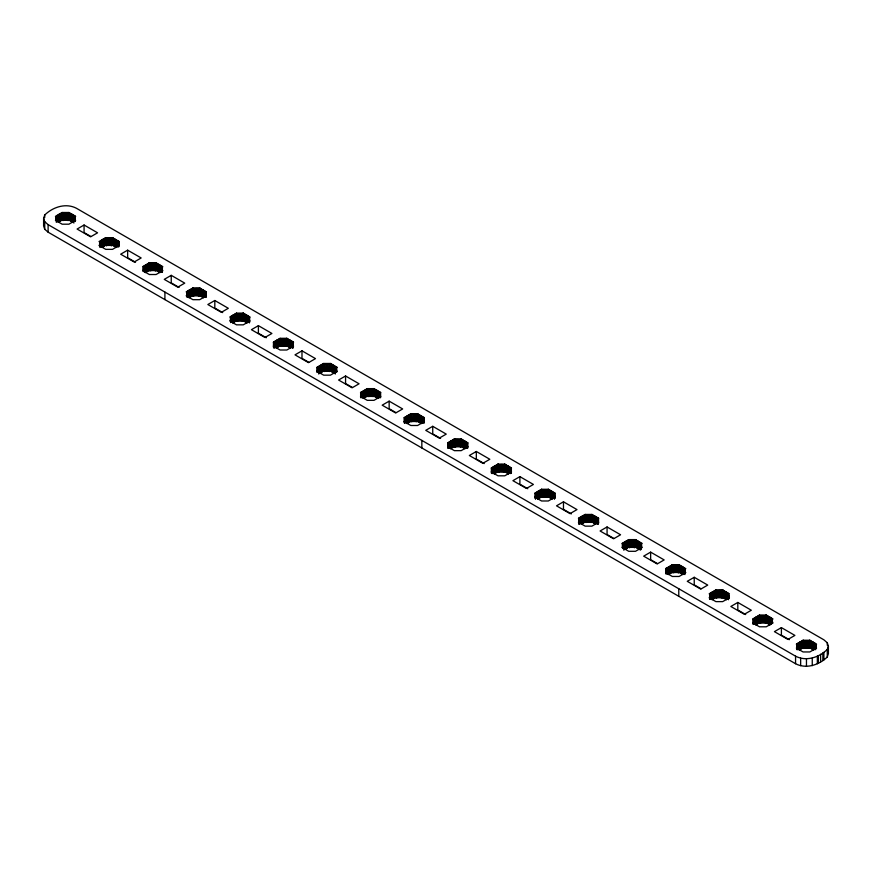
<?xml version="1.0" encoding="UTF-8"?>
<svg xmlns="http://www.w3.org/2000/svg" width="872" height="872" viewBox="0 0 872 872"><rect width="100%" height="100%" fill="white"/><g stroke="black" fill="none" stroke-linecap="round" stroke-linejoin="round"><path stroke-width="1.31" d="M56.32 216.921L56.32 219.777L55.416 220.3L62.163 224.191L68.921 224.191L75.679 220.3L74.774 219.777L74.774 216.921L75.679 216.398L68.921 212.495L62.163 212.495L55.416 216.398L56.32 216.921L56.32 222.295M99.899 242.078L99.899 244.934L98.994 245.457L105.752 249.359L112.51 249.359L119.257 245.457L118.352 244.934L118.352 242.078L119.257 241.555L112.51 237.653L105.752 237.653L98.994 241.555L99.899 242.078L99.899 247.452M143.488 267.246L143.488 270.102L142.583 270.614L149.33 274.517L156.088 274.517L162.846 270.614L161.941 270.102L161.941 267.246L162.846 266.723L156.088 262.821L149.33 262.821L142.583 266.723L143.488 267.246L143.488 271.018M187.066 292.403L187.066 295.259L186.161 295.782L192.919 299.685L199.677 299.685L206.424 295.782L205.52 295.259L205.52 292.403L206.424 291.88L199.677 287.978L192.919 287.978L186.161 291.88L187.066 292.403L187.066 297.439M230.644 317.561L230.644 320.427L229.739 320.94L236.497 324.842L243.255 324.842L250.013 320.94L249.109 320.427L249.109 317.561L250.013 317.048L243.255 313.146L236.497 313.146L229.739 317.048L230.644 317.561L230.644 322.596M273.993 343.437L274.233 345.585L273.328 346.108L280.086 350.01L286.834 350.01L293.592 346.108L292.687 345.585L292.687 342.729L293.592 342.206L286.834 338.303L280.086 338.303L273.328 342.206L274.233 342.729L273.906 347.928M317.572 368.594L317.811 370.742L316.907 371.265L323.665 375.167L330.423 375.167L337.181 371.265L336.276 370.742L336.276 367.886L337.181 367.374L330.423 363.471L323.665 363.471L316.907 367.374L317.811 367.886L317.572 372.377M666.481 569.187L666.481 572.043L665.576 572.566L672.323 576.468L679.081 576.468L685.839 572.566L684.934 572.043L684.934 569.187L685.839 568.664L679.081 564.773L672.323 564.773L665.576 568.664L666.481 569.187L666.481 572.969M709.819 595.064L710.059 597.211L709.154 597.734L715.912 601.626L722.67 601.626L729.417 597.734L728.512 597.211L728.512 594.355L729.417 593.832L722.67 589.93L715.912 589.93L709.154 593.832L710.059 594.355L709.819 599.02M753.397 620.221L753.648 622.368L752.743 622.891L759.49 626.794L766.248 626.794L773.006 622.891L772.102 622.368L772.102 619.512L773.006 618.989L766.248 615.087L759.49 615.087L752.743 618.989L753.648 619.512L753.397 624.178M43.6 218.349L44.723 214.992C52.898 207.056 65.792 202.685 76.442 208.277L823.887 639.819L827.277 642.762L828.4 646.108L828.4 653.651L827.277 657.008C819.102 664.944 806.208 669.314 795.558 663.723L48.113 232.181L44.723 229.238L43.6 225.892L43.6 218.349L44.723 221.695L44.723 229.238M827.277 657.008L827.277 649.455L828.4 646.108M361.4 393.054L361.4 395.91L360.496 396.433L367.243 400.335L374.001 400.335L380.759 396.433L379.854 395.91L379.854 393.054L380.759 392.531L374.001 388.629L367.243 388.629L360.496 392.531L361.4 393.054L361.4 396.825M404.979 418.211L404.979 421.067L404.074 421.59L410.832 425.492L417.59 425.492L424.337 421.59L423.432 421.067L423.432 418.211L424.337 417.688L417.59 413.797L410.832 413.797L404.074 417.688L404.979 418.211L404.979 421.993M448.568 443.379L448.568 446.235L447.663 446.758L454.41 450.661L461.168 450.661L467.926 446.758L467.021 446.235L467.021 443.379L467.926 442.856L461.168 438.954L454.41 438.954L447.663 442.856L448.568 443.379L448.568 447.151M492.146 468.537L492.146 471.392L491.241 471.916L497.999 475.818L504.757 475.818L511.504 471.916L510.6 471.392L510.6 468.537L511.504 468.013L504.757 464.122L497.999 464.122L491.241 468.013L492.146 468.537L492.146 473.572M535.724 493.705L535.724 496.56L534.819 497.084L541.577 500.986L548.335 500.986L555.093 497.084L554.189 496.56L554.189 493.705L555.093 493.181L548.335 489.279L541.577 489.279L534.819 493.181L535.724 493.705L535.724 498.74M579.313 518.862L579.313 521.718L578.409 522.241L585.167 526.143L591.914 526.143L598.672 522.241L597.767 521.718L597.767 518.862L598.672 518.339L591.914 514.447L585.167 514.447L578.409 518.339L579.313 518.862L579.313 524.236M622.891 544.03L622.891 546.886L621.987 547.409L628.745 551.3L635.503 551.3L642.261 547.409L641.356 546.886L641.356 544.03L642.261 543.507L635.503 539.605L628.745 539.605L621.987 543.507L622.891 544.03L622.891 547.801M797.226 644.681L797.226 647.536L796.321 648.059L803.079 651.951L809.837 651.951L816.584 648.059L815.68 647.536L815.68 644.681L816.584 644.157L809.837 640.255L803.079 640.255L796.321 644.157L797.226 644.681L797.226 649.705M44.723 221.695L48.113 224.638L795.558 656.169C806.208 661.772 819.102 657.401 827.277 649.455M73.989 222.97L68.921 220.049L62.163 220.049L58.261 222.295L58.261 214.752M84.072 225.009L77.096 229.042L90.601 236.835L97.577 232.813L84.072 225.009L84.072 232.562L90.819 236.465M116.412 239.909L116.412 247.463L112.51 245.206L105.752 245.206L101.85 247.463L101.85 239.909M127.65 250.177L120.674 254.199L134.19 262.003L141.166 257.97L127.65 250.177L127.65 257.731L135.531 262.276M159.99 265.077L159.99 272.62L156.088 270.375L149.33 270.375L145.428 272.62L145.428 265.077M171.239 275.334L164.263 279.367L177.768 287.161L184.744 283.138L171.239 275.334L171.239 282.888L179.12 287.433M203.579 290.234L203.579 297.788L199.677 295.532L192.919 295.532L189.006 297.788L189.006 290.234M214.817 300.502L207.841 304.524L221.357 312.329L228.322 308.296L214.817 300.502L214.817 308.056L222.698 312.601M232.595 315.402L232.595 322.945L236.497 320.7L243.255 320.7L247.158 322.945L247.158 315.402M258.395 325.659L251.43 329.692L264.935 337.486L271.911 333.464L258.395 325.659L258.395 333.213L266.276 337.758M276.173 340.56L276.173 348.113L280.086 345.857L286.834 345.857L290.747 348.113L290.747 340.56M301.985 350.827L295.008 354.85L308.525 362.654L315.49 358.621L301.985 350.827L301.985 358.37L308.743 362.272M318.596 373.946L323.665 371.014L330.423 371.014L335.491 373.946M345.563 375.985L338.598 380.018L352.103 387.811L359.079 383.789L345.563 375.985L345.563 383.538L352.321 387.441M377.914 390.885L377.914 398.439L374.001 396.182L367.243 396.182L363.341 398.439L363.341 390.885M389.152 401.153L382.176 405.175L395.681 412.979L402.657 408.946L389.152 401.153L389.152 408.696L395.899 412.598M421.492 416.053L421.492 423.596L417.59 421.34L410.832 421.34L406.93 423.596L406.93 416.053M432.73 426.31L425.754 430.343L439.27 438.136L446.246 434.114L432.73 426.31L432.73 433.864L440.611 438.409M465.07 441.21L465.07 448.764L461.168 446.508L454.41 446.508L450.508 448.764L450.508 441.21M476.319 451.478L469.343 455.5L482.848 463.305L489.824 459.272L476.319 451.478L476.319 459.021L484.2 463.577M508.659 466.367L508.659 473.921L504.757 471.665L497.999 471.665L494.086 473.921L494.086 466.367M519.897 476.635L512.921 480.657L526.437 488.462L533.402 484.44L519.897 476.635L519.897 484.189L527.778 488.734M552.238 491.536L552.238 499.089L548.335 496.833L541.577 496.833L537.675 499.089L537.675 491.536M563.476 501.803L556.51 505.825L570.016 513.63L576.992 509.597L563.476 501.803L563.476 509.346L571.356 513.902M595.827 516.693L595.827 524.246L591.914 521.99L585.167 521.99L581.253 524.246L581.253 516.693M607.065 526.961L600.089 530.983L613.605 538.787L620.57 534.765L607.065 526.961L607.065 534.514L613.823 538.416M623.676 550.079L628.745 547.158L635.503 547.158L640.571 550.079M650.643 552.129L643.678 556.151L657.183 563.944L664.159 559.922L650.643 552.129L650.643 559.671L657.401 563.574M682.994 567.018L682.994 574.572L679.081 572.315L672.323 572.315L668.421 574.572L668.421 567.018M694.232 577.286L687.256 581.308L700.761 589.112L707.737 585.09L694.232 577.286L694.232 584.84L700.979 588.742M712.01 592.186L712.01 599.74L715.912 597.484L722.67 597.484L726.572 599.74L726.572 592.186M737.81 602.443L730.834 606.476L744.35 614.269L751.326 610.247L737.81 602.443L737.81 609.997L745.691 614.553M755.588 617.343L755.588 624.897L759.49 622.641L766.248 622.641L770.15 624.897L770.15 617.343M781.399 627.611L774.423 631.633L787.928 639.438L794.904 635.416L781.399 627.611L781.399 635.165L789.28 639.71M813.74 642.511L813.74 650.065L809.837 647.809L803.079 647.809L799.166 650.065L799.166 642.511M827.277 642.762L827.277 645.269M823.887 652.398L823.887 659.941M822.863 652.986L822.863 660.54M820.617 654.283L820.617 661.837M818.372 655.581L818.372 663.134M817.347 656.169L817.347 663.723M815.93 645.389L815.93 647.907M815.68 644.681L815.68 649.705M814.895 643.176L814.895 649.477M813.205 642.206L813.205 649.76M812.682 641.901L812.682 649.455M812.257 658.12L812.257 665.674M811.516 641.225L811.516 648.779M810.361 640.56L810.361 648.114M809.837 640.255L809.837 647.809M809.696 640.331L809.696 647.885M809.38 640.517L809.38 648.07M809.074 640.691L808.933 648.332M807.701 640.637L807.701 648.19M806.458 640.593L806.458 648.136M806.458 658.774L806.458 666.328M805.205 640.637L805.205 648.19M803.842 640.691L803.984 648.332M803.526 640.517L803.526 648.07M803.221 640.331L803.221 647.885M803.079 640.255L803.079 647.809M802.545 640.56L802.545 648.114M801.39 641.225L801.39 648.779M800.659 658.12L800.659 665.674M800.224 641.901L800.224 649.455M799.7 642.206L799.7 649.76M798.011 643.176L798.011 649.477M797.084 644.593L797.084 649.629M796.845 643.852L796.768 649.455M795.558 656.169L795.558 663.723M772.428 620.94L772.428 623.458M772.341 620.221L772.341 622.739M772.102 619.512L772.102 623.295M771.317 618.019L771.317 624.308M769.627 617.038L769.627 624.592M769.104 616.733L769.104 624.287M767.938 616.068L767.938 623.622M766.782 615.392L766.782 622.946M766.248 615.087L766.248 622.641M766.107 615.174L766.107 622.728M765.801 615.349L765.801 622.902M765.485 615.534L765.485 623.088M765.344 615.61L765.344 623.164M764.112 615.469L764.112 623.022M762.869 615.425L762.869 622.979M761.627 615.469L761.627 623.022M760.395 615.61L760.395 623.164M760.253 615.534L760.253 623.088M759.948 615.349L759.948 622.902M759.49 615.087L759.632 622.728M758.967 615.392L758.967 622.946M757.801 616.068L757.801 623.622M756.645 616.733L756.645 624.287M756.111 617.038L756.111 624.592M754.433 618.019L754.433 624.308M753.506 619.436L753.506 624.461M753.266 618.684L753.19 624.287M728.839 595.783L728.839 598.301M728.763 595.064L728.763 597.582M728.512 594.355L728.512 599.729M727.728 592.851L727.728 599.151M726.049 591.881L726.049 599.435M725.515 591.576L725.515 599.129M724.36 590.9L724.36 598.454M723.193 590.235L723.193 597.789M722.67 589.93L722.67 597.484M722.528 590.006L722.528 597.56M722.212 590.191L722.212 597.745M721.907 590.366L721.907 597.919M721.765 590.453L721.765 598.007M720.534 590.311L720.534 597.865M719.291 590.268L719.291 597.811M718.048 590.311L718.048 597.865M716.817 590.453L716.817 598.007M716.675 590.366L716.675 597.919M716.359 590.191L716.359 597.745M715.912 589.93L716.054 597.56M715.378 590.235L715.378 597.789M714.223 590.9L714.223 598.454M713.056 591.576L713.056 599.129M712.533 591.881L712.533 599.435M710.844 592.851L710.844 599.151M709.917 594.268L710.059 598.127M709.688 593.527L709.612 599.129M685.174 569.896L685.174 572.413M684.934 569.187L684.934 574.561M684.149 567.694L684.149 573.983M682.46 566.713L682.46 574.267M681.937 566.408L681.937 573.961M680.77 565.743L680.77 573.296M679.615 565.067L679.615 572.621M679.081 564.773L679.081 572.315M678.939 564.849L678.939 572.403M678.776 588.742L678.776 596.295M678.634 565.023L678.634 572.577M678.318 565.209L678.318 572.762M678.176 565.285L678.176 572.839M676.955 565.154L676.955 572.697M675.702 565.1L675.702 572.653M674.459 565.154L674.459 572.697M673.228 565.285L673.228 572.839M673.086 565.209L673.086 572.762M672.781 565.023L672.781 572.577M672.465 564.849L672.465 572.403M672.323 564.773L672.323 572.315M671.8 565.067L671.8 572.621M670.644 565.743L670.644 573.296M669.478 566.408L669.478 573.961M668.955 566.713L668.955 574.267M667.265 567.694L667.265 573.983M666.339 569.111L666.339 572.882M666.23 569.896L666.23 573.852M666.099 568.359L666.023 573.961M641.596 544.738L641.596 547.256M641.356 544.03L641.356 549.404M640.571 542.526L640.571 548.826M639.405 541.861L639.405 549.415M638.882 541.556L638.882 549.109M638.348 541.25L638.348 548.804M637.192 540.575L637.192 548.128M636.026 539.91L636.026 547.463M635.503 539.605L635.503 547.158M635.361 539.692L635.361 547.235M635.045 539.866L635.045 547.42M634.74 540.041L634.74 547.594M634.598 540.128L634.598 547.681M633.366 539.986L633.366 547.54M632.124 539.942L632.124 547.496M630.881 539.986L630.881 547.54M629.649 540.128L629.649 547.681M629.508 540.041L629.508 547.594M629.203 539.866L629.203 547.42M628.886 539.692L628.886 547.235M628.745 539.605L628.745 547.158M628.222 539.91L628.222 547.463M627.055 540.575L627.055 548.128M625.9 541.25L625.9 548.804M625.366 541.556L625.366 549.109M624.843 541.861L624.843 549.415M623.676 542.526L623.676 548.826M622.75 543.943L622.75 547.725M622.521 543.202L622.652 548.51M622.444 543.768L622.444 547.54M598.53 518.426L598.53 523.462M598.225 518.6L598.225 523.636M598.148 518.033L598.094 524.072M597.909 518.786L597.909 523.821M597.767 518.862L597.767 524.236M596.982 517.369L596.982 523.658M595.293 516.388L595.293 523.941M594.769 516.093L594.769 523.636M593.603 515.417L593.603 522.971M592.448 514.753L592.448 522.295M591.914 514.447L591.914 521.99M591.772 514.524L591.772 522.077M591.467 514.709L591.467 522.252M591.151 514.883L591.151 522.437M591.009 514.96L591.009 522.513M589.788 514.829L589.788 522.372M588.546 514.774L588.546 522.328M587.292 514.829L587.292 522.372M586.071 514.96L586.071 522.513M585.929 514.883L585.929 522.437M585.613 514.709L585.613 522.252M585.308 514.524L585.308 522.077M585.167 514.447L585.167 521.99M584.632 514.753L584.632 522.295M583.477 515.417L583.477 522.971M582.311 516.093L582.311 523.636M581.788 516.388L581.788 523.941M580.098 517.369L580.098 523.658M579.172 518.786L579.172 523.821M578.932 518.033L578.986 524.072M578.855 518.6L578.855 523.636M554.952 493.258L554.952 498.293M554.559 492.876L554.636 498.479M554.428 494.413L554.505 498.904M554.33 493.617L554.33 498.653M554.189 493.705L554.189 498.74M553.404 492.2L553.404 498.501M551.714 491.23L551.714 498.784M551.18 490.925L551.18 498.479M550.025 490.26L550.025 497.803M548.859 489.584L548.859 497.138M548.335 489.279L548.335 496.833M548.194 489.366L548.194 496.909M547.878 489.541L547.878 497.095M547.572 489.726L547.572 497.269M547.431 489.802L547.431 497.356M546.199 489.661L546.199 497.214M544.956 489.617L544.956 497.171M543.714 489.661L543.714 497.214M542.482 489.802L542.482 497.356M542.34 489.726L542.34 497.269M542.035 489.541L542.035 497.095M541.719 489.366L541.719 496.909M541.577 489.279L541.577 496.833M541.054 489.584L541.054 497.138M539.888 490.26L539.888 497.803M538.733 490.925L538.733 498.479M538.198 491.23L538.198 498.784M536.509 492.2L536.509 498.501M535.582 493.617L535.582 498.653M535.354 492.876L535.408 498.904M535.277 493.443L535.277 498.479M511.363 468.101L511.363 473.136M510.981 467.708L511.057 473.311M510.85 469.245L510.85 473.202M510.741 468.46L510.6 473.572M509.815 467.043L509.815 473.333M508.125 466.073L508.125 473.616M507.602 465.768L507.602 473.311M506.436 465.092L506.436 472.646M505.28 464.427L505.28 471.97M504.757 464.122L504.615 471.752M504.299 464.384L504.299 471.926M503.994 464.558L503.994 472.112M503.853 464.645L503.853 472.188M502.621 464.504L502.621 472.046M501.378 464.449L501.378 472.003M500.125 464.504L500.125 472.046M498.904 464.645L498.904 472.188M498.762 464.558L498.762 472.112M498.446 464.384L498.446 471.926M498.141 464.198L498.141 471.752M497.999 464.122L497.999 471.665M497.465 464.427L497.465 471.97M496.31 465.092L496.31 472.646M495.143 465.768L495.143 473.311M494.62 466.073L494.62 473.616M492.931 467.043L492.931 473.333M492.004 468.46L492.004 473.496M491.764 467.708L491.764 472.744M491.688 468.275L491.688 473.311M491.383 468.101L491.383 473.136M467.784 442.932L467.784 447.968M467.392 442.551L467.468 448.154M467.261 444.088L467.261 448.045M467.163 443.292L467.163 448.328M466.237 441.886L466.237 448.175M464.547 440.905L464.547 448.459M464.024 440.6L464.024 448.154M462.858 439.935L462.858 447.478M461.702 439.259L461.702 446.813M461.168 438.954L461.026 446.584M460.721 439.216L460.721 446.769M460.405 439.401L460.405 446.944M460.263 439.477L460.263 447.031M459.032 439.335L459.032 446.889M457.789 439.292L457.789 446.846M456.547 439.335L456.547 446.889M455.315 439.477L455.315 447.031M455.173 439.401L455.173 446.944M454.868 439.216L454.868 446.769M454.552 439.041L454.552 446.584M454.41 438.954L454.41 446.508M453.887 439.259L453.887 446.813M452.721 439.935L452.721 447.478M451.565 440.6L451.565 448.154M451.031 440.905L451.031 448.459M449.353 441.886L449.353 448.175M448.426 443.292L448.426 448.328M448.186 442.551L448.11 448.154M447.805 442.932L447.805 447.968M424.195 417.775L424.195 422.811M423.814 417.394L423.89 422.985M423.683 418.92L423.683 422.876M423.574 418.135L423.432 421.993M422.648 416.718L422.648 423.007M421.841 440.404L421.841 447.957M420.969 415.748L420.969 423.291M420.435 415.443L420.435 422.985M419.279 414.767L419.279 422.321M418.113 414.102L418.113 421.645M417.59 413.797L417.59 421.34M417.448 413.873L417.448 421.427M417.132 414.058L417.132 421.601M416.827 414.233L416.685 421.863M415.454 414.178L415.454 421.721M414.211 414.124L414.211 421.677M412.968 414.178L412.968 421.721M411.595 414.233L411.737 421.863M411.279 414.058L411.279 421.601M410.974 413.873L410.974 421.427M410.832 413.797L410.832 421.34M410.298 414.102L410.298 421.645M409.142 414.767L409.142 422.321M407.976 415.443L407.976 422.985M407.453 415.748L407.453 423.291M405.763 416.718L405.763 423.007M404.837 418.135L404.739 422.876M404.608 417.394L404.532 422.985M404.216 417.775L404.216 422.811M380.617 392.618L380.617 397.643M380.236 392.226L380.236 397.261M379.996 392.967L380.094 397.719M379.854 393.054L379.854 396.825M379.069 391.561L379.069 397.85M377.38 390.58L377.38 398.133M376.857 390.275L376.857 397.828M375.69 389.61L375.69 397.152M374.535 388.934L374.535 396.488M374.001 388.629L374.001 396.182M373.859 388.716L373.859 396.259M373.554 388.89L373.554 396.444M373.238 389.076L373.096 396.706M371.875 389.01L371.875 396.564M370.622 388.967L370.622 396.52M369.379 389.01L369.379 396.564M368.006 389.076L368.148 396.706M367.701 388.89L367.701 396.444M367.385 388.716L367.385 396.259M367.243 388.629L367.243 396.182M366.72 388.934L366.72 396.488M365.564 389.61L365.564 397.152M364.398 390.275L364.398 397.828M363.875 390.58L363.875 398.133M362.185 391.561L362.185 397.85M361.259 392.967L361.15 397.719M361.019 392.226L361.019 397.261M360.637 392.618L360.637 397.643M336.647 367.068L336.647 372.093M336.418 367.81L336.516 372.377M336.276 367.886L336.276 371.668M335.491 366.393L335.491 372.682M334.325 365.728L334.325 373.271M333.802 365.423L333.802 372.965M333.268 365.117L333.268 372.66M332.112 364.442L332.112 371.995M330.946 363.777L330.946 371.319M330.423 363.471L330.423 371.014M330.281 363.548L330.281 371.101M329.965 363.733L329.965 371.276M329.66 363.907L329.518 371.537M328.286 363.853L328.286 371.396M327.044 363.798L327.044 371.352M325.801 363.853L325.801 371.396M324.428 363.907L324.569 371.537M324.122 363.733L324.122 371.276M323.665 363.471L323.806 371.101M323.141 363.777L323.141 371.319M321.975 364.442L321.975 371.995M320.82 365.117L320.82 372.66M320.286 365.423L320.286 372.965M319.762 365.728L319.762 373.271M318.596 366.393L318.596 372.682M317.67 367.81L317.811 371.668M317.441 367.068L317.441 372.093M317.048 367.45L317.048 372.486M293.068 341.9L293.014 347.928M292.829 342.642L292.829 347.677M292.687 342.729L292.687 348.102M291.902 341.235L291.902 347.525M290.213 340.254L290.213 347.808M289.689 339.949L289.689 347.503M288.523 339.284L288.523 346.827M287.368 338.608L287.368 346.162M286.834 338.303L286.834 345.857M286.692 338.391L286.692 345.933M286.387 338.565L286.387 346.119M286.07 338.75L286.07 346.293M285.929 338.827L285.929 346.38M284.708 338.685L284.708 346.238M283.455 338.641L283.455 346.195M282.212 338.685L282.212 346.238M280.991 338.827L280.991 346.38M280.849 338.75L280.849 346.293M280.533 338.565L280.533 346.119M280.086 338.303L280.228 345.933M279.552 338.608L279.552 346.162M278.397 339.284L278.397 346.827M277.231 339.949L277.231 347.503M276.707 340.254L276.707 347.808M275.018 341.235L275.018 347.525M274.091 342.642L274.233 348.102M273.852 341.9L273.775 347.503M273.47 342.293L273.47 347.318M249.555 317.31L249.555 322.335M249.479 316.743L249.425 322.771M249.25 317.484L249.25 322.52M249.109 317.561L249.109 322.596M248.324 316.067L248.324 322.357M246.634 315.097L246.634 322.64M246.1 314.792L246.1 322.335M244.945 314.116L244.945 321.67M243.779 313.451L243.779 320.994M243.255 313.146L243.255 320.7M243.114 313.222L243.114 320.776M242.798 313.408L242.798 320.951M242.492 313.582L242.492 321.136M242.351 313.669L242.351 321.212M241.119 313.528L241.119 321.081M239.876 313.484L239.876 321.027M238.634 313.528L238.634 321.081M237.402 313.669L237.402 321.212M237.26 313.582L237.26 321.136M236.955 313.408L236.955 320.951M236.497 313.146L236.639 320.776M235.974 313.451L235.974 320.994M234.808 314.116L234.808 321.67M233.652 314.792L233.652 322.335M233.118 315.097L233.118 322.64M231.429 316.067L231.429 322.357M230.404 318.28L230.404 320.787M205.977 292.142L205.977 297.178M205.901 291.575L205.77 297.069M205.661 292.327L205.661 297.352M205.52 292.403L205.52 297.439M204.735 290.91L204.735 297.199M203.045 289.929L203.045 297.483M202.522 289.624L202.522 297.178M201.356 288.959L201.356 296.502M200.2 288.283L200.2 295.837M199.677 287.978L199.677 295.532M199.535 288.065L199.535 295.619M199.219 288.24L199.219 295.793M198.914 288.425L198.914 295.968M198.772 288.501L198.772 296.055M197.541 288.36L197.541 295.913M196.298 288.316L196.298 295.87M195.045 288.36L195.045 295.913M193.824 288.501L193.824 296.055M193.682 288.425L193.682 295.968M193.366 288.24L193.366 295.793M193.061 288.065L193.061 295.619M192.919 287.978L192.919 295.532M192.385 288.283L192.385 295.837M191.23 288.959L191.23 296.502M190.063 289.624L190.063 297.178M189.54 289.929L189.54 297.483M187.851 290.91L187.851 297.199M186.826 293.112L186.739 296.349M164.906 292.065L164.906 299.608M162.388 266.985L162.388 272.01M162.312 266.418L162.181 271.901M162.083 267.159L162.083 272.195M161.941 267.246L161.941 271.018M161.156 265.742L161.156 272.031M159.467 264.772L159.467 272.315M158.944 264.467L158.944 272.02M157.778 263.791L157.778 271.345M156.622 263.126L156.622 270.68M156.088 262.821L156.088 270.375M155.946 262.897L155.946 270.451M155.641 263.082L155.641 270.636M155.325 263.257L155.325 270.81M155.183 263.344L155.183 270.887M153.952 263.202L153.952 270.756M152.709 263.159L152.709 270.702M151.466 263.202L151.466 270.756M150.235 263.344L150.235 270.887M150.093 263.257L150.093 270.81M149.788 263.082L149.788 270.636M149.472 262.897L149.472 270.451M149.33 262.821L149.33 270.375M148.807 263.126L148.807 270.68M147.641 263.791L147.641 271.345M146.485 264.467L146.485 272.02M145.951 264.772L145.951 272.315M144.272 265.742L144.272 272.031M143.237 267.955L143.161 271.181M118.81 241.817L118.81 246.852M118.734 241.25L118.603 246.743M118.494 242.002L118.494 245.773M118.352 242.078L118.352 245.85M117.567 240.585L117.567 246.874M115.889 239.604L115.889 247.158M115.355 239.299L115.355 246.852M114.199 238.634L114.199 246.187M113.033 237.958L113.033 245.512M112.51 237.653L112.51 245.206M112.368 237.74L112.368 245.294M112.052 237.914L112.052 245.468M111.747 238.1L111.747 245.653M111.605 238.176L111.605 245.73M110.373 238.034L110.373 245.588M109.131 237.991L109.131 245.544M107.888 238.034L107.888 245.588M106.657 238.176L106.657 245.73M106.515 238.1L106.515 245.653M106.199 237.914L106.199 245.468M105.894 237.74L105.894 245.294M105.752 237.653L105.752 245.206M105.218 237.958L105.218 245.512M104.062 238.634L104.062 246.187M102.896 239.299L102.896 246.852M102.373 239.604L102.373 247.158M100.683 240.585L100.683 246.874M99.659 242.787L99.572 246.024M75.156 216.093L75.156 221.128M75.014 217.629L75.014 221.575M74.916 216.834L74.916 220.605M74.774 216.921L74.774 220.692M73.989 215.417L73.989 221.717M72.834 214.752L72.834 222.295M72.3 214.447L72.3 222M71.776 214.141L71.776 221.695M70.61 213.466L70.61 221.019M69.455 212.801L69.455 220.354M68.921 212.495L68.921 220.049M68.779 212.572L68.779 220.126M68.474 212.757L68.474 220.311M68.158 212.931L68.158 220.485M68.016 213.019L68.016 220.572M66.795 212.877L66.795 220.431M65.542 212.833L65.542 220.376M64.299 212.877L64.299 220.431M63.067 213.019L63.067 220.572M62.926 212.931L62.926 220.485M62.621 212.757L62.621 220.311M62.304 212.572L62.304 220.126M62.163 212.495L62.163 220.049M61.639 212.801L61.639 220.354M60.484 213.466L60.484 221.019M59.318 214.141L59.318 221.695M58.795 214.447L58.795 222M57.105 215.417L57.105 221.717M56.07 217.629L56.07 220.147M48.113 224.638L48.113 232.181M44.723 214.992L44.723 217.51"/></g></svg>
